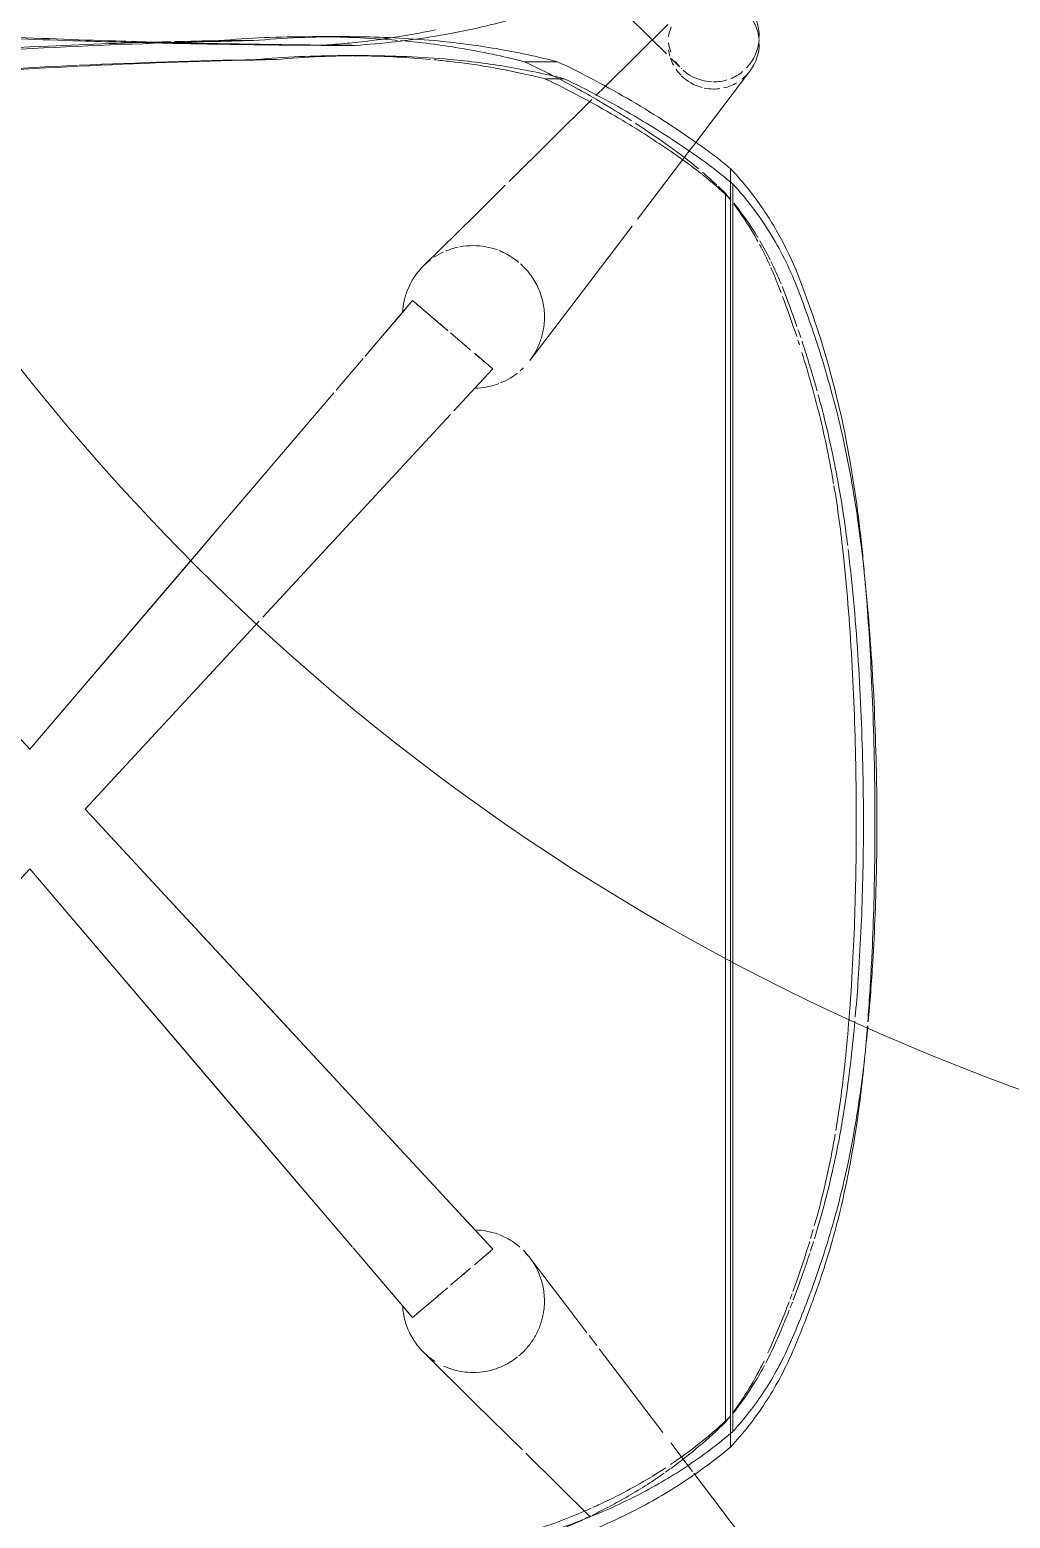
# Model space of a CAD drawing. Header units: millimetres. Extents: x 98018 to 155899, y -1987 to 21700.
# Drawn here: x 106068.2 to 106326.3, y 18280 to 18671.8 of the extents above; entities that cross this region are included whole.
import ezdxf

# ---------------------------------------------------------------- set-up
doc = ezdxf.new("R2010")
doc.units = ezdxf.units.MM
doc.layers.add('I-FURN-1', color=7, linetype='Continuous', lineweight=9, true_color=0xf0f0f0)

# ---------------------------------------------------------------- blocks, each defined once
blk = doc.blocks.new('Chair_IconsOfDenmark_NamNam_WoodChair - 1_187-V13-План разверток пом_ 2_49_ Этаж 2')
at = {"layer": 'I-FURN-1'}
for p, q in [((9.43, -80.92), (9.43, -74.85)), ((9.43, -83.83), (9.43, -81.04)), ((7.19, -165.82), (24.55, -148.24)), ((3.78, -169.26), (5.89, -167.13))]:
    blk.add_line(p, q, dxfattribs=at)
for start, end in [(123.3003, 131.4929), (98.3213, 110.362), (138.0265, 178.2608), (135, 135.3477), (180, 196.9951), (201.7605, 219.3413), (226.3542, 265.061), (270, 307.2398)]:
    blk.add_arc((11.8, -178.23), 12, start, end, dxfattribs=at)
for points, knots in [([(10.02, -32.89), (10.18, -25.76), (10.92, 2.47), (12.14, 30.63), (13.31, 51.62)], [0.3309134, 0.3309134, 0.3309134, 0.3309134, 0.5, 1, 1, 1, 1]), ([(13.31, 41.87), (12.14, 21.01), (10.92, -7), (10.17, -35.08), (10.02, -42.19)], [0, 0, 0, 0, 0.5, 0.6695095, 0.6695095, 0.6695095, 0.6695095]), ([(9.43, -83.83), (9.88, -90.96), (11.51, -105.09), (15.72, -124.26), (20.42, -138.7), (24.46, -148.56), (27.85, -155.85), (30.78, -161.37), (32.57, -164.44), (33.02, -165.21)], [0, 0, 0, 0, 0.2, 0.4, 0.55, 0.625, 0.7, 0.775, 0.8, 0.8, 0.8, 0.8]), ([(13.52, -104.99), (12.64, -100.79), (11.78, -95.99), (11.09, -91.16), (11.01, -90.59)], [0.7399248, 0.7399248, 0.7399248, 0.7399248, 0.85, 0.8649555, 0.8649555, 0.8649555, 0.8649555])]:
    blk.add_open_spline(points, degree=3, knots=knots, dxfattribs=at)
for points in [[(9.6, -57.03), (9.7, -49.01), (9.84, -40.99), (10.02, -32.97)], [(10.02, -42.19), (9.91, -47.14), (9.81, -52.09), (9.73, -57.05)], [(9.43, -74.85), (9.47, -68.96), (9.52, -63.07), (9.6, -57.18)], [(9.73, -57.16), (9.6, -65.08), (9.51, -72.99), (9.45, -80.91)], [(9.9, -80.96), (9.72, -78.93), (9.56, -76.89), (9.43, -74.85)], [(9.45, -80.91), (9.44, -81.89), (9.44, -82.86), (9.43, -83.83)], [(10.18, -83.81), (10.09, -82.89), (9.99, -81.96), (9.91, -81.04)], [(11.01, -90.59), (10.7, -88.35), (10.43, -86.12), (10.19, -83.87)]]:
    blk.add_open_spline(points, degree=3, dxfattribs=at)
blk = doc.blocks.new('Chair_IconsOfDenmark_NamNam_WoodChair - 1_187-V14-План разверток пом_ 2_49_ Этаж 2')
at = {"layer": 'I-FURN-1'}
for p, q in [((350.69, 114.37), (229.1, 1.78)), ((197.64, 1.78), (139.59, 55.53)), ((197.64, 1.78), (139.59, 55.53)), ((98.01, -83.19), (197.64, 1.78)), ((229.1, 1.78), (279.91, -41.56)), ((229.1, 1.78), (279.9, -41.55)), ((213.37, -12.78), (97.48, -120.08)), ((262.86, -58.61), (213.37, -12.78)), ((262.85, -58.6), (213.37, -12.78)), ((279.91, -41.56), (322.95, -78.27)), ((415.68, -57.14), (415.68, -48.01)), ((410.69, -57.74), (410.69, -63.09)), ((317.23, -108.95), (263.9, -59.57)), ((416.72, -81.07), (416.72, -72.52)), ((323.64, -78.86), (331.95, -85.95)), ((323.65, -78.87), (331.96, -85.96)), ((411.72, -86.33), (411.72, -81.07)), ((79.49, -98.99), (97.83, -83.35)), ((82.6, -96.34), (97.84, -83.34)), ((332.63, -86.53), (344.14, -96.34)), ((332.64, -86.53), (347.24, -98.99)), ((81.05, -97.66), (79.49, -98.99)), ((82.6, -96.34), (81.05, -97.66)), ((344.14, -96.34), (347.24, -98.99)), ((56.98, -115.41), (70.38, -101.85)), ((84.6, -104.98), (79.49, -98.99)), ((347.24, -98.99), (339.38, -108.2)), ((356.35, -101.85), (369.75, -115.42)), ((87.35, -108.2), (84.72, -105.12)), ((92.44, -114.16), (88.08, -109.06)), ((338.75, -108.94), (335.48, -112.77)), ((329.25, -120.08), (318.21, -109.85)), ((324.16, -115.36), (318.21, -109.85)), ((335.45, -112.81), (334.29, -114.16)), ((44.66, -127.88), (56.98, -115.41)), ((97.48, -120.08), (93.38, -115.27)), ((97.48, -120.08), (102.58, -115.36)), ((333.35, -115.27), (329.25, -120.08)), ((369.75, -115.42), (377.59, -123.35)), ((96.97, -119.48), (97.48, -120.08)), ((329.76, -119.48), (329.25, -120.08)), ((378.63, -124.4), (400.15, -146.18)), ((27.16, -145.6), (43.76, -128.8)), ((410.11, -137.17), (410.11, -128.47)), ((80.77, -140.87), (95.23, -129.88)), ((345.97, -140.87), (331.5, -129.88)), ((405.64, -133.81), (405.64, -138.92)), ((75.48, -144.89), (80.77, -140.87)), ((366.85, -156.75), (345.97, -140.87)), ((49.25, -164.83), (71.28, -148.08)), ((72.11, -147.46), (74.76, -145.44)), ((401.2, -147.25), (403.53, -149.6)), ((403.53, -149.6), (419.91, -166.19)), ((386.52, -171.7), (368.7, -158.16)), ((40.78, -171.26), (46.5, -166.92)), ((39, -172.62), (40.78, -171.26)), ((388.88, -173.5), (386.52, -171.7)), ((19.06, -187.78), (38.53, -172.98)), ((407.67, -187.78), (388.88, -173.5)), ((49.02, -182.64), (45.37, -182.64)), ((175.12, -182.64), (49.02, -182.64)), ((174.75, -183.3), (49.5, -183.3)), ((175.8, -181.38), (52, -181.38)), ((175.12, -182.64), (53.45, -182.64)), ((377.89, -183.3), (174.75, -183.3)), ((373.99, -182.64), (175.12, -182.64)), ((378.43, -182.64), (175.12, -182.64)), ((375.46, -181.38), (175.8, -181.38)), ((382.02, -182.64), (378.43, -182.64))]:
    blk.add_line(p, q, dxfattribs=at)
at = {"layer": 'I-FURN-1', "flags": 128}
for points in [[(344.98, 109.08), (287.14, 55.53), (229.1, 1.78)], [(98.02, -83.18), (140.17, -47.23), (197.64, 1.78)], [(213.37, -12.78), (158.02, -64.03), (102.58, -115.36)], [(279.9, -41.55), (286.56, -47.23), (322.94, -78.26)], [(317.23, -108.95), (268.71, -64.03), (263.9, -59.57)], [(329.25, -120.08), (326.7, -117.72), (324.16, -115.36)]]:
    blk.add_lwpolyline(points, dxfattribs=at)
at = {"layer": 'I-FURN-1'}
for start, end in [(124.3954, 134.3064), (108.8082, 118.2736), (98.2401, 106.2609), (68.5084, 81.6787), (135, 165.2052), (168.1903, 180), (180, 187.9321), (192.635, 210.5819), (218.3184, 225), (225, 270), (274.939, 313.655)]:
    blk.add_arc((414.93, -178.23), 12, start, end, dxfattribs=at)
for points, knots in [([(411.52, 45.12), (412.59, 29.73), (414.08, 3.7), (415.03, -22.39), (415.32, -33.03)], [0.0044592, 0.0044592, 0.0044592, 0.0044592, 0.5, 0.8402864, 0.8402864, 0.8402864, 0.8402864]), ([(416.72, -81.07), (416.72, -81.01), (416.72, -73.03), (416.37, -65.06), (415.68, -57.14)], [0.4965614, 0.4965614, 0.4965614, 0.4965614, 0.5, 1, 1, 1, 1]), ([(9.43, -83.83), (9.88, -90.96), (11.51, -105.09), (15.72, -124.26), (20.42, -138.7), (24.46, -148.56), (27.85, -155.85), (31.61, -162.95), (37.18, -172.03), (41.93, -178.49), (45.37, -182.64)], [0, 0, 0, 0, 0.2, 0.4, 0.55, 0.625, 0.7, 0.775, 0.85, 1, 1, 1, 1]), ([(14.43, -88.75), (14.88, -95.59), (16.48, -109.14), (20.59, -127.52), (25.18, -141.35), (29.13, -150.8), (32.43, -157.77), (36.1, -164.55), (41.52, -173.21), (46.16, -179.36), (49.5, -183.3)], [0, 0, 0, 0, 0.2, 0.4, 0.55, 0.625, 0.7, 0.775, 0.85, 1, 1, 1, 1]), ([(67.92, -104.94), (68.19, -104.52), (69.25, -102.99), (71.45, -100.66), (74.81, -98.38), (78.59, -96.86), (81.23, -96.42), (82.6, -96.34)], [-0.6249365, -0.6249365, -0.6249365, -0.6249365, -0.5714286, -0.4285714, -0.2857143, -0.1428571, 0, 0, 0, 0]), ([(347.24, -98.99), (346.93, -99.35), (346.46, -99.9), (345.81, -100.66), (345.47, -101.07), (345.16, -101.43), (344.89, -101.74), (344.68, -101.99), (344.47, -102.24), (344.18, -102.57), (343.81, -103.01), (343.39, -103.5), (343.05, -103.89), (342.87, -104.1), (342.77, -104.23), (342.71, -104.29), (342.68, -104.33)], [0, 0, 0, 0, 0.1428571, 0.1785714, 0.2142857, 0.25, 0.2678571, 0.2857143, 0.3035714, 0.3214286, 0.3571429, 0.3928571, 0.4107143, 0.4196429, 0.4241071, 0.4285714, 0.4285714, 0.4285714, 0.4285714]), ([(82.05, -101.98), (82.12, -102.06), (82.26, -102.23), (82.54, -102.56), (82.84, -102.91), (83.17, -103.29), (83.43, -103.6), (83.67, -103.88), (83.85, -104.09), (83.95, -104.21), (84.01, -104.28), (84.03, -104.31)], [-0.7142857, -0.7142857, -0.7142857, -0.7142857, -0.6964286, -0.6785714, -0.6428571, -0.625, -0.6071429, -0.5892857, -0.5803571, -0.5758929, -0.5714286, -0.5714286, -0.5714286, -0.5714286]), ([(84.61, -104.98), (84.64, -105.03), (84.8, -105.21), (85.09, -105.55), (85.61, -106.16), (86.32, -106.99), (86.97, -107.76), (87.33, -108.17)], [-0.5414624, -0.5414624, -0.5414624, -0.5414624, -0.5357143, -0.5178571, -0.5, -0.4642857, -0.4285714, -0.4285714, -0.4285714, -0.4285714]), ([(342.4, -104.66), (342.38, -104.68), (342.24, -104.84), (341.98, -105.15), (341.6, -105.59), (341.07, -106.22), (340.33, -107.08), (339.68, -107.85), (339.32, -108.27)], [0.443466, 0.443466, 0.443466, 0.443466, 0.4464286, 0.4642857, 0.4821429, 0.5, 0.5357143, 0.5714286, 0.5714286, 0.5714286, 0.5714286]), ([(414.69, -104.76), (414.36, -107.27), (413.54, -112.73), (412.49, -118.16), (411.85, -121.09)], [0.2714247, 0.2714247, 0.2714247, 0.2714247, 0.5, 0.7715863, 0.7715863, 0.7715863, 0.7715863]), ([(65.03, -114.98), (65.02, -112.93), (65.45, -110.27), (66.44, -107.77), (66.72, -107.16)], [-1, -1, -1, -1, -0.7857143, -0.7142857, -0.7142857, -0.7142857, -0.7142857]), ([(88.01, -108.97), (88.18, -109.17), (88.57, -109.63), (89.22, -110.39), (89.93, -111.22), (90.63, -112.05), (91.31, -112.84), (91.83, -113.45), (92.21, -113.89), (92.38, -114.09), (92.46, -114.19)], [-0.4074944, -0.4074944, -0.4074944, -0.4074944, -0.3928571, -0.375, -0.3571429, -0.3392857, -0.3214286, -0.3035714, -0.2946429, -0.2857143, -0.2857143, -0.2857143, -0.2857143]), ([(410.18, -108.96), (409.8, -112.27), (409.09, -117.31), (408.17, -122.32), (407.83, -124.04)], [0.172759, 0.172759, 0.172759, 0.172759, 0.5, 0.6727908, 0.6727908, 0.6727908, 0.6727908]), ([(335.37, -112.91), (335.15, -113.16), (334.84, -113.52), (334.47, -113.96), (334.3, -114.16), (334.22, -114.25)], [0.67857143, 0.67857143, 0.67857143, 0.67857143, 0.69642857, 0.70535714, 0.71428571, 0.71428571, 0.71428571, 0.71428571]), ([(69.17, -126.64), (68.58, -125.9), (67.43, -124.21), (66.08, -121.36), (65.25, -118.29), (65.04, -116.11), (65.03, -114.98)], [-0.2155491, -0.2155491, -0.2155491, -0.2155491, -0.1666667, -0.1111111, -0.0555556, 0, 0, 0, 0]), ([(93.59, -115.52), (93.76, -115.71), (94.13, -116.15), (94.48, -116.56), (94.68, -116.8), (94.7, -116.81)], [-0.23819134, -0.23819134, -0.23819134, -0.23819134, -0.21428571, -0.17857143, -0.17596416, -0.17596416, -0.17596416, -0.17596416]), ([(95.22, -117.42), (95.27, -117.48), (95.36, -117.59), (95.54, -117.8), (95.84, -118.15), (96.23, -118.61), (96.64, -119.09), (96.87, -119.36), (96.97, -119.48)], [-0.1428571, -0.1428571, -0.1428571, -0.1428571, -0.1339286, -0.125, -0.1071429, -0.0714286, -0.0357143, 0, 0, 0, 0]), ([(331.51, -117.42), (331.47, -117.48), (331.37, -117.59), (331.2, -117.8), (330.9, -118.15), (330.51, -118.6), (330.1, -119.08), (329.86, -119.36), (329.76, -119.48)], [0.8571429, 0.8571429, 0.8571429, 0.8571429, 0.8660714, 0.875, 0.8928571, 0.9285714, 0.9642857, 1, 1, 1, 1]), ([(333.14, -115.51), (332.97, -115.72), (332.58, -116.17), (332.25, -116.56), (332.07, -116.78)], [0.75997526, 0.75997526, 0.75997526, 0.75997526, 0.78571429, 0.82142857, 0.82142857, 0.82142857, 0.82142857]), ([(99.58, -125.19), (99.25, -125.69), (98.75, -126.4), (98.21, -127.05), (98.03, -127.25)], [-0.82195604, -0.82195604, -0.82195604, -0.82195604, -0.79166667, -0.77777778, -0.77777778, -0.77777778, -0.77777778]), ([(101.36, -121.71), (101.16, -122.21), (100.67, -123.33), (100.06, -124.43), (99.68, -125.03)], [-0.88888889, -0.88888889, -0.88888889, -0.88888889, -0.86111111, -0.8252385, -0.8252385, -0.8252385, -0.8252385]), ([(328.15, -126.59), (327.66, -125.97), (326.69, -124.54), (325.91, -123), (325.55, -122.15)], [-0.20736053, -0.20736053, -0.20736053, -0.20736053, -0.16666667, -0.11923029, -0.11923029, -0.11923029, -0.11923029]), ([(358.86, -124.8), (358.54, -125.33), (358.03, -126.06), (357.49, -126.74), (357.32, -126.94)], [-0.82294679, -0.82294679, -0.82294679, -0.82294679, -0.79166667, -0.77777778, -0.77777778, -0.77777778, -0.77777778]), ([(360.42, -121.71), (360.27, -122.09), (359.83, -123.1), (359.3, -124.09), (358.92, -124.7)], [-0.88202044, -0.88202044, -0.88202044, -0.88202044, -0.86111111, -0.82498418, -0.82498418, -0.82498418, -0.82498418]), ([(26.68, -144.65), (26.38, -144.03), (24.85, -140.76), (22.29, -134.75), (20.23, -129.06), (19.25, -126.12), (19.19, -125.95)], [0.3824636, 0.3824636, 0.3824636, 0.3824636, 0.4, 0.475, 0.55, 0.5544349, 0.5544349, 0.5544349, 0.5544349]), ([(29.3, -145.97), (28.28, -143.69), (26.26, -138.88), (24.24, -133.2), (23.15, -129.87), (22.91, -129.12)], [0.4058231, 0.4058231, 0.4058231, 0.4058231, 0.475, 0.55, 0.5716925, 0.5716925, 0.5716925, 0.5716925]), ([(97.21, -128.14), (96.74, -128.61), (95.72, -129.53), (94.05, -130.75), (91.75, -132.06), (88.48, -133.27), (85.18, -133.73), (82.42, -133.67), (80.02, -133.36), (77.26, -132.58), (74.31, -131.2), (72.32, -129.78), (71.31, -128.89), (71.11, -128.71)], [-0.7569444, -0.7569444, -0.7569444, -0.7569444, -0.7222222, -0.6875, -0.6527778, -0.5833333, -0.5138889, -0.4791667, -0.4444444, -0.3888889, -0.3333333, -0.2777778, -0.2641446, -0.2641446, -0.2641446, -0.2641446]), ([(356.92, -127.4), (356.78, -127.55), (356.19, -128.19), (355.05, -129.26), (353.41, -130.51), (351.13, -131.87), (347.89, -133.16), (344.6, -133.7), (341.84, -133.7), (339.44, -133.45), (336.66, -132.73), (333.86, -131.5), (332.21, -130.41), (331.5, -129.87)], [-0.7671385, -0.7671385, -0.7671385, -0.7671385, -0.7569444, -0.7222222, -0.6875, -0.6527778, -0.5833333, -0.5138889, -0.4791667, -0.4444444, -0.3888889, -0.3333333, -0.2878236, -0.2878236, -0.2878236, -0.2878236]), ([(405.64, -133.81), (402.61, -140.15), (398.39, -148.1), (393.74, -155.79), (392.7, -157.47)], [0, 0, 0, 0, 0.5, 0.6407452, 0.6407452, 0.6407452, 0.6407452]), ([(406.53, -135.76), (404.4, -139.91), (400.54, -146.95), (396.36, -153.79), (394.55, -156.61)], [0.183317, 0.183317, 0.183317, 0.183317, 0.5, 0.7277046, 0.7277046, 0.7277046, 0.7277046]), ([(38.52, -165.19), (38.07, -164.55), (35.42, -160.69), (32.08, -155.19), (29.42, -150.19), (28.63, -148.63)], [0.1799439, 0.1799439, 0.1799439, 0.1799439, 0.2, 0.3, 0.3446744, 0.3446744, 0.3446744, 0.3446744]), ([(39.96, -165.62), (37.98, -162.6), (34.65, -157), (31.71, -151.17), (30.49, -148.56)], [0.2, 0.2, 0.2, 0.2, 0.3, 0.379627, 0.379627, 0.379627, 0.379627]), ([(380.44, -175.22), (380.09, -175.67), (378.03, -178.21), (375.86, -180.67), (373.99, -182.64)], [0.3953288, 0.3953288, 0.3953288, 0.3953288, 0.5, 1, 1, 1, 1]), ([(66.88, -191.62), (65.38, -190.81), (61.04, -188.32), (56.94, -185.43), (54.34, -183.36)], [0.2689381, 0.2689381, 0.2689381, 0.2689381, 0.5, 0.9485536, 0.9485536, 0.9485536, 0.9485536]), ([(68.1, -191.53), (65.59, -190.31), (60.99, -187.8), (56.64, -184.88), (54.66, -183.42)], [0.1097724, 0.1097724, 0.1097724, 0.1097724, 0.5, 0.8440882, 0.8440882, 0.8440882, 0.8440882]), ([(372.57, -183.61), (370, -185.52), (366.78, -187.64), (363.42, -189.54), (362.82, -189.87)], [0.1375209, 0.1375209, 0.1375209, 0.1375209, 0.5, 0.5776444, 0.5776444, 0.5776444, 0.5776444]), ([(96.33, -203.51), (94.49, -202.91), (90.38, -201.52), (86.32, -200.03), (84.09, -199.17)], [0.3547182, 0.3547182, 0.3547182, 0.3547182, 0.5, 0.6793937, 0.6793937, 0.6793937, 0.6793937]), ([(99.54, -203.52), (96.07, -202.46), (91.67, -201.02), (87.32, -199.45), (86.38, -199.11)], [0.2338208, 0.2338208, 0.2338208, 0.2338208, 0.5, 0.5734893, 0.5734893, 0.5734893, 0.5734893]), ([(336.53, -201.49), (335.51, -201.83), (333.22, -202.58), (330.91, -203.29), (329.62, -203.68)], [0.4135869, 0.4135869, 0.4135869, 0.4135869, 0.5, 0.6092202, 0.6092202, 0.6092202, 0.6092202]), ([(315.64, -207.53), (309.67, -209), (298.76, -211.27), (287.72, -212.9), (282.74, -213.51)], [0, 0, 0, 0, 0.5, 0.9077977, 0.9077977, 0.9077977, 0.9077977]), ([(198.2, -215.69), (189.64, -215.56), (176.28, -215.12), (162.98, -214.25), (158.19, -213.87)], [0, 0, 0, 0, 0.5, 0.7820435, 0.7820435, 0.7820435, 0.7820435]), ([(157.33, -218.92), (162.55, -219.39), (176.19, -220.42), (189.88, -220.94), (198.34, -221.1)], [0.1886723, 0.1886723, 0.1886723, 0.1886723, 0.5, 1, 1, 1, 1]), ([(157.34, -218.8), (162.41, -219.19), (176, -220.05), (189.64, -220.48), (198.2, -220.61)], [0.2012515, 0.2012515, 0.2012515, 0.2012515, 0.5, 1, 1, 1, 1]), ([(221.42, -220.61), (231.25, -220.46), (248.85, -219.9), (266.37, -218.71), (274.12, -218.03)], [0, 0, 0, 0, 0.5, 0.8977725, 0.8977725, 0.8977725, 0.8977725])]:
    blk.add_open_spline(points, degree=3, knots=knots, dxfattribs=at)
for points in [[(415.68, -57.14), (415.37, -41.59), (414.36, -10.55), (412.58, 20.39), (411.49, 35.83)], [(406.53, 34.89), (407.59, 19.72), (408.47, 4.52), (409.16, -10.7)], [(410.69, -63.09), (410.38, -47.65), (409.39, -16.83), (407.61, 13.89), (406.53, 29.21)], [(409.19, -11.35), (409.88, -26.79), (410.38, -42.26), (410.69, -57.74)], [(415.32, -33.03), (415.34, -33.83), (415.37, -34.63), (415.39, -35.44)], [(415.41, -36.32), (415.51, -40.21), (415.6, -44.11), (415.68, -48.01)], [(415.68, -48.01), (416.37, -55.97), (416.72, -63.94), (416.72, -71.9)], [(410.69, -57.74), (411.37, -65.4), (411.72, -73.05), (411.72, -80.71)], [(410.72, -108.91), (411.39, -101.26), (412.06, -85.98), (411.37, -70.71), (410.69, -63.09)], [(416.72, -72.47), (416.72, -75.28), (416.67, -78.09), (416.57, -80.9)], [(416.72, -71.9), (416.72, -71.96), (416.72, -72.01), (416.72, -72.07)], [(411.72, -80.71), (411.72, -82.47), (411.71, -84.23), (411.67, -85.98)], [(416.57, -80.92), (416.54, -81.85), (416.51, -82.78), (416.47, -83.71)], [(416.71, -83.69), (416.72, -82.81), (416.72, -81.94), (416.72, -81.07)], [(411.67, -85.99), (411.56, -91.9), (411.24, -97.8), (410.72, -103.71)], [(415.68, -104.67), (416.29, -97.68), (416.64, -90.68), (416.71, -83.69)], [(416.46, -83.81), (416.3, -87.53), (416.06, -91.25), (415.75, -94.97)], [(344.14, -96.34), (346.18, -96.47), (350.13, -97.35), (353.65, -99.46), (355.19, -100.77)], [(415.68, -95.8), (415.41, -98.78), (415.09, -101.75), (414.7, -104.7)], [(79.49, -98.99), (79.81, -99.36), (80.19, -99.8), (80.6, -100.29)], [(355.19, -100.77), (356.21, -101.64), (357.14, -102.63), (357.95, -103.7)], [(358.64, -104.67), (359.16, -105.46), (359.62, -106.29), (360.02, -107.15)], [(410.11, -137.17), (411.48, -131.83), (413.78, -121.08), (415.19, -110.17), (415.68, -104.67)], [(410.63, -104.68), (410.5, -106.1), (410.35, -107.52), (410.19, -108.93)], [(338.75, -108.94), (338.55, -109.18), (338.12, -109.68), (337.43, -110.48), (336.73, -111.31), (336.03, -112.13), (335.58, -112.65), (335.37, -112.91)], [(360.22, -107.61), (360.68, -108.69), (361.04, -109.83), (361.29, -110.97)], [(405.64, -138.92), (406.89, -133.98), (408.98, -124.04), (410.27, -113.97), (410.72, -108.91)], [(361.38, -111.46), (361.6, -112.61), (361.71, -113.78), (361.7, -114.98)], [(102.58, -115.36), (102.52, -117.49), (102.16, -119.5), (101.47, -121.4)], [(325.38, -121.71), (324.99, -120.71), (324.42, -118.67), (324.18, -116.48), (324.16, -115.36)], [(361.7, -114.98), (361.67, -117.23), (361.3, -119.34), (360.56, -121.34)], [(411.83, -121.19), (411.3, -123.62), (410.73, -126.05), (410.11, -128.47)], [(407.82, -124.1), (407.18, -127.35), (406.45, -130.58), (405.64, -133.81)], [(71.02, -128.63), (70.45, -128.1), (69.92, -127.54), (69.42, -126.95)], [(329.53, -128.14), (329.24, -127.86), (328.97, -127.56), (328.71, -127.26)], [(410.11, -128.47), (408.96, -130.92), (407.76, -133.35), (406.53, -135.76)], [(384.31, -175.1), (388.39, -169.37), (396.02, -157.61), (402.61, -145.25), (405.64, -138.92)], [(387.83, -175.13), (392.09, -169.13), (400.07, -156.81), (406.95, -143.83), (410.11, -137.17)], [(27.3, -145.94), (27.09, -145.51), (26.88, -145.08), (26.68, -144.65)], [(28.6, -148.56), (28.22, -147.82), (27.85, -147.08), (27.48, -146.33)], [(30.38, -148.34), (30.11, -147.75), (29.83, -147.15), (29.56, -146.55)], [(392.59, -157.64), (389.96, -161.86), (387.21, -166.02), (384.31, -170.09)], [(393.9, -157.64), (391.94, -160.67), (389.92, -163.66), (387.83, -166.61)], [(39.69, -166.82), (39.39, -166.42), (39.1, -166.01), (38.81, -165.6)], [(52, -181.38), (47.56, -176.82), (43.48, -172.03), (39.78, -166.95)], [(53.45, -182.64), (48.78, -177.67), (44.55, -172.43), (40.78, -166.85)], [(387.83, -166.61), (385.96, -169.24), (384, -171.78), (381.94, -174.24)], [(384.31, -170.09), (383.12, -171.77), (381.87, -173.42), (380.59, -175.04)], [(381.03, -175.31), (379.94, -176.59), (378.82, -177.84), (377.67, -179.07)], [(377.89, -183.3), (379.02, -181.98), (381.22, -179.29), (383.3, -176.51), (384.31, -175.1)], [(384.99, -178.94), (385.96, -177.69), (386.91, -176.42), (387.83, -175.13)], [(377.39, -179.37), (376.76, -180.04), (376.11, -180.72), (375.46, -181.38)], [(382.02, -182.64), (383.03, -181.42), (384.02, -180.19), (384.99, -178.94)], [(45.37, -182.64), (49.04, -186.07), (56.86, -192.19), (65.63, -196.88), (70.24, -198.89)], [(49.5, -183.3), (52.89, -186.4), (60.06, -191.95), (68.04, -196.26), (72.24, -198.12)], [(53.48, -182.54), (52.98, -182.16), (52.49, -181.77), (52, -181.38)], [(352.74, -200.92), (356.38, -199.52), (363.4, -196.32), (373.25, -190.2), (379.19, -185.3), (382.02, -182.64)], [(372.91, -183.52), (370.02, -185.84), (367, -187.95), (363.86, -189.85)], [(365.21, -192.96), (369.71, -190.17), (373.93, -186.95), (377.89, -183.3)], [(375.46, -181.38), (374.88, -181.85), (374.3, -182.31), (373.71, -182.76)], [(72.24, -194.25), (70.62, -193.52), (69.03, -192.75), (67.47, -191.93)], [(361.96, -190.34), (360.13, -191.32), (358.27, -192.24), (356.37, -193.1)], [(363, -190.36), (361.33, -191.35), (359.62, -192.28), (357.88, -193.15)], [(83.63, -198.08), (79.12, -196.37), (74.65, -194.52), (70.24, -192.53)], [(77.31, -196.44), (75.61, -195.73), (73.92, -195), (72.24, -194.25)], [(352.74, -194.64), (351.58, -195.1), (350.42, -195.55), (349.25, -196)], [(350.92, -200.11), (355.95, -198.13), (360.72, -195.76), (365.21, -192.96)], [(357.53, -193.32), (355.61, -194.28), (353.64, -195.16), (351.63, -195.98)], [(355.94, -193.29), (354.89, -193.76), (353.82, -194.21), (352.74, -194.64)], [(70.24, -198.89), (74, -200.52), (81.6, -203.59), (89.34, -206.28), (93.26, -207.53)], [(72.24, -198.12), (77.51, -200.44), (88.19, -204.71), (99.17, -208.22), (104.73, -209.8)], [(81.48, -198.15), (80.08, -197.59), (78.69, -197.02), (77.31, -196.44)], [(83.52, -198.95), (83.03, -198.76), (82.55, -198.57), (82.07, -198.38)], [(85.71, -198.86), (85.26, -198.7), (84.81, -198.53), (84.36, -198.36)], [(348.31, -196.36), (344.82, -197.68), (341.31, -198.92), (337.77, -200.09)], [(350.92, -196.26), (347.44, -197.64), (343.93, -198.95), (340.4, -200.17)], [(99.49, -204.51), (98.64, -204.25), (97.8, -203.98), (96.96, -203.71)], [(102.65, -204.44), (101.87, -204.21), (101.09, -203.98), (100.31, -203.75)], [(333.56, -201.45), (328.05, -203.18), (322.48, -204.74), (316.85, -206.14)], [(321.24, -209.8), (326.29, -208.46), (336.28, -205.51), (346.07, -202), (350.92, -200.11)], [(329.62, -203.68), (328.73, -203.95), (327.84, -204.22), (326.94, -204.48)], [(333.38, -207.53), (336.65, -206.55), (343.15, -204.46), (349.56, -202.14), (352.74, -200.92)], [(336.84, -200.4), (336.42, -200.54), (336, -200.68), (335.58, -200.81)], [(339.66, -200.43), (338.94, -200.68), (338.22, -200.93), (337.5, -201.17)], [(93.26, -207.53), (99.08, -209.38), (110.84, -212.53), (128.85, -215.83), (140.99, -217.31), (147.1, -217.9)], [(109.98, -207.53), (106.71, -206.66), (103.46, -205.74), (100.24, -204.74)], [(108.76, -206.14), (107.04, -205.68), (105.32, -205.21), (103.62, -204.72)], [(127.79, -210.24), (121.4, -209.13), (115.06, -207.78), (108.76, -206.14)], [(128.77, -211.67), (122.46, -210.53), (116.2, -209.17), (109.98, -207.53)], [(280.09, -217.47), (289.16, -216.59), (307.11, -214.19), (324.68, -210.1), (333.38, -207.53)], [(316.85, -206.14), (310.94, -207.59), (304.99, -208.8), (299.01, -209.82)], [(322.39, -205.77), (320.15, -206.38), (317.9, -206.97), (315.64, -207.53)], [(326.94, -204.48), (325.79, -204.81), (324.64, -205.14), (323.49, -205.46)], [(104.73, -209.8), (111.79, -211.79), (126.03, -215.06), (140.52, -217.16), (147.84, -217.96)], [(147.1, -212.85), (140.94, -212.22), (134.82, -211.42), (128.74, -210.4)], [(279.36, -217.46), (286.45, -216.67), (300.51, -214.65), (314.37, -211.62), (321.24, -209.8)], [(298.59, -209.89), (292.46, -210.92), (286.3, -211.74), (280.09, -212.38)], [(131.96, -212.22), (130.9, -212.04), (129.83, -211.86), (128.77, -211.67)], [(134.3, -212.6), (133.52, -212.48), (132.74, -212.35), (131.96, -212.22)], [(147.84, -214.42), (143.3, -213.91), (138.79, -213.31), (134.3, -212.6)], [(158.19, -213.87), (154.49, -213.57), (150.8, -213.23), (147.1, -212.85)], [(157.53, -215.4), (154.29, -215.11), (151.06, -214.78), (147.84, -214.42)], [(167.73, -216.22), (164.68, -216.01), (161.64, -215.77), (158.6, -215.5)], [(279.36, -213.91), (269.73, -215.01), (250.43, -216.64), (231.02, -217.38), (221.29, -217.56)], [(280.09, -212.38), (270.36, -213.42), (250.86, -214.9), (231.25, -215.54), (221.42, -215.69)], [(281.71, -213.64), (280.93, -213.73), (280.14, -213.82), (279.36, -213.91)], [(147.84, -217.96), (150.64, -218.27), (153.44, -218.56), (156.25, -218.82)], [(147.84, -217.97), (150.65, -218.24), (153.46, -218.49), (156.28, -218.71)], [(173.03, -216.57), (171.26, -216.46), (169.49, -216.35), (167.73, -216.22)], [(198.34, -217.56), (189.88, -217.4), (181.44, -217.08), (173.03, -216.57)], [(221.42, -215.69), (217.55, -215.75), (209.81, -215.81), (202.07, -215.75), (198.2, -215.69)], [(221.29, -217.56), (217.46, -217.63), (209.81, -217.69), (202.16, -217.63), (198.34, -217.56)], [(221.29, -221.1), (231.02, -220.92), (250.43, -220.18), (269.73, -218.55), (279.36, -217.46)], [(274.12, -218.03), (276.11, -217.85), (278.1, -217.66), (280.09, -217.47)], [(198.2, -220.61), (202.07, -220.67), (209.81, -220.73), (217.55, -220.67), (221.42, -220.61)], [(198.34, -221.1), (202.16, -221.17), (209.81, -221.24), (217.46, -221.17), (221.29, -221.1)]]:
    blk.add_open_spline(points, degree=3, dxfattribs=at)
blk = doc.blocks.new('Баффл акустический подвесной - 1180мм-V41-План разверток пом_ 2_49_ Этаж 2')
at = {"layer": 'I-FURN-1'}
blk.add_arc((0, 0), 590, 180, 360, dxfattribs=at)
blk.add_arc((0, 0), 590, 180, 360, dxfattribs=at)

msp = doc.modelspace()

# ---------------------------------------------------------------- block references
at = {"layer": 'I-FURN-1'}
msp.add_blockref('Баффл акустический подвесной - 1180мм-V41-План разверток пом_ 2_49_ Этаж 2', (106529, 18948), dxfattribs=at)
at = {"layer": 'I-FURN-1', "rotation": 90.00000000000017}
for name, p in [('Chair_IconsOfDenmark_NamNam_WoodChair - 1_187-V13-План разверток пом_ 2_49_ Этаж 2', (106070, 18658.28)), ('Chair_IconsOfDenmark_NamNam_WoodChair - 1_187-V14-План разверток пом_ 2_49_ Этаж 2', (106070, 18253.28))]:
    msp.add_blockref(name, p, dxfattribs=at)

doc.saveas('drawing.dxf')
